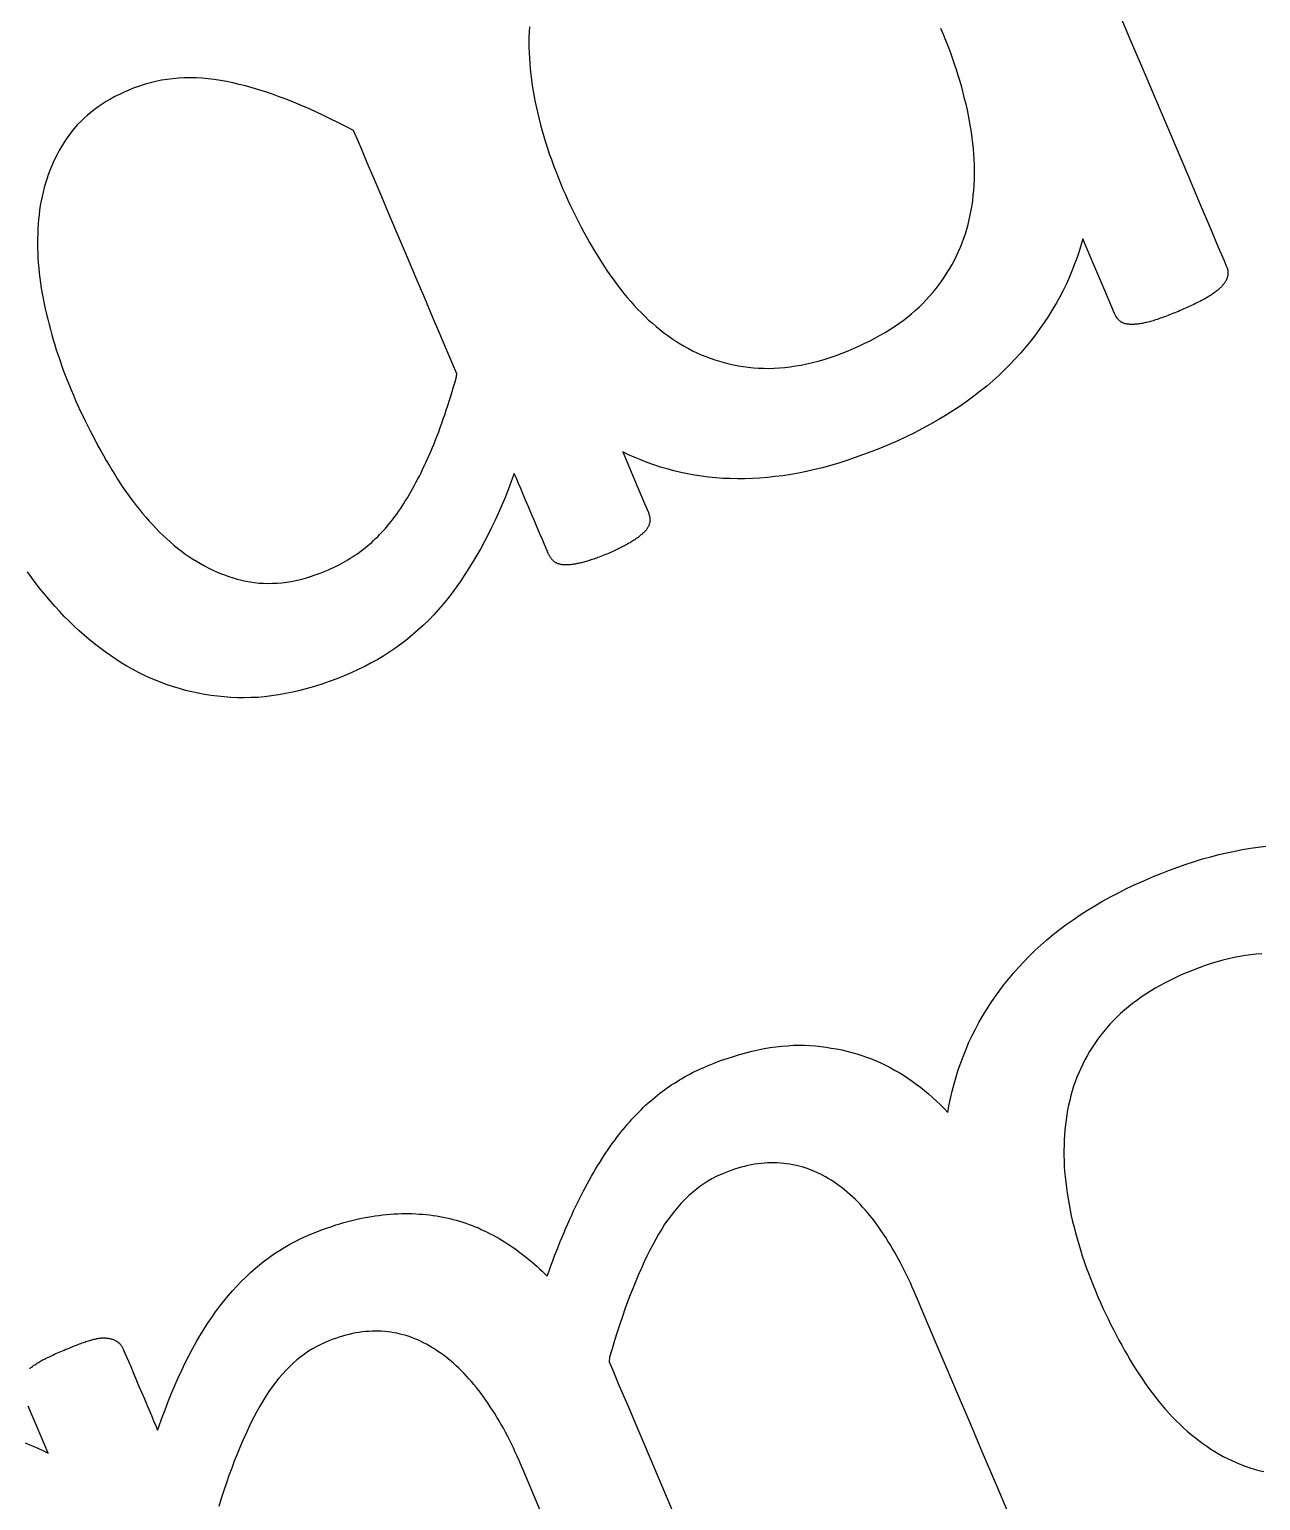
# Model space of a CAD drawing. Header units: millimetres. Extents: x 47 to 159, y 49 to 299.
# Drawn here: x 76.77 to 86.22, y 155.92 to 167.22 of the extents above; entities that cross this region are included whole.
import ezdxf

# ---------------------------------------------------------------- set-up
doc = ezdxf.new("R2010")
doc.units = ezdxf.units.MM

# ---------------------------------------------------------------- blocks, each defined once
blk = doc.blocks.new('angel 01')
for points in [[(-45.929, 107.562), (-45.88, 107.542), (-45.831, 107.52), (-45.782, 107.498), (-45.751, 107.482), (-45.836, 107.683), (-45.905, 107.844)], [(-45.896, 108.13), (-45.891, 108.135), (-45.885, 108.14), (-45.879, 108.144), (-45.873, 108.149), (-45.867, 108.153), (-45.861, 108.158), (-45.854, 108.162), (-45.847, 108.167), (-45.84, 108.171), (-45.833, 108.176), (-45.826, 108.18), (-45.818, 108.184), (-45.81, 108.189), (-45.802, 108.193), (-45.794, 108.198), (-45.785, 108.202), (-45.776, 108.207), (-45.766, 108.212), (-45.757, 108.216), (-45.747, 108.221), (-45.736, 108.226), (-45.726, 108.231), (-45.715, 108.236), (-45.703, 108.242), (-45.692, 108.247), (-45.68, 108.252), (-45.668, 108.258), (-45.655, 108.263), (-45.642, 108.269), (-45.629, 108.274), (-45.616, 108.28), (-45.604, 108.285), (-45.591, 108.29), (-45.579, 108.295), (-45.568, 108.3), (-45.556, 108.304), (-45.545, 108.309), (-45.533, 108.313), (-45.523, 108.317), (-45.512, 108.321), (-45.501, 108.325), (-45.491, 108.329), (-45.481, 108.332), (-45.471, 108.336), (-45.462, 108.339), (-45.452, 108.342), (-45.443, 108.345), (-45.434, 108.348), (-45.425, 108.35), (-45.417, 108.353), (-45.409, 108.355), (-45.4, 108.357), (-45.392, 108.359), (-45.384, 108.361), (-45.377, 108.362), (-45.369, 108.363), (-45.362, 108.365), (-45.355, 108.366), (-45.348, 108.366), (-45.341, 108.367), (-45.334, 108.367), (-45.327, 108.367), (-45.321, 108.367), (-45.315, 108.367), (-45.309, 108.367), (-45.303, 108.366), (-45.297, 108.365), (-45.292, 108.365), (-45.286, 108.364), (-45.281, 108.363), (-45.276, 108.362), (-45.271, 108.361), (-45.266, 108.359), (-45.261, 108.358), (-45.257, 108.357), (-45.252, 108.355), (-45.248, 108.353), (-45.244, 108.352), (-45.24, 108.35), (-45.236, 108.348), (-45.232, 108.346), (-45.228, 108.344), (-45.224, 108.341), (-45.221, 108.339), (-45.218, 108.337), (-45.214, 108.334), (-45.211, 108.331), (-45.208, 108.329), (-45.205, 108.326), (-45.202, 108.323), (-45.199, 108.319), (-45.196, 108.316), (-45.194, 108.313), (-45.191, 108.309), (-45.189, 108.305), (-45.186, 108.302), (-45.184, 108.298), (-45.181, 108.294), (-45.179, 108.289), (-45.177, 108.285), (-45.175, 108.281), (-45.173, 108.277), (-45.17, 108.268), (-45.162, 108.25), (-45.15, 108.222), (-45.136, 108.188), (-45.118, 108.147), (-45.099, 108.102), (-45.078, 108.053), (-45.057, 108.002), (-45.035, 107.95), (-45.013, 107.899), (-44.992, 107.849), (-44.972, 107.803), (-44.954, 107.76), (-44.939, 107.724), (-44.926, 107.694), (-44.917, 107.672), (-44.912, 107.66), (-44.902, 107.684), (-44.878, 107.751), (-44.854, 107.816), (-44.829, 107.88), (-44.804, 107.942), (-44.779, 108.003), (-44.753, 108.062), (-44.726, 108.12), (-44.699, 108.176), (-44.672, 108.23), (-44.644, 108.283), (-44.615, 108.334), (-44.586, 108.384), (-44.557, 108.433), (-44.527, 108.479), (-44.496, 108.525), (-44.466, 108.568), (-44.434, 108.611), (-44.402, 108.651), (-44.37, 108.691), (-44.337, 108.729), (-44.303, 108.766), (-44.269, 108.801), (-44.234, 108.835), (-44.199, 108.869), (-44.163, 108.9), (-44.126, 108.931), (-44.089, 108.96), (-44.052, 108.988), (-44.013, 109.015), (-43.974, 109.04), (-43.935, 109.065), (-43.895, 109.088), (-43.854, 109.109), (-43.812, 109.13), (-43.771, 109.149), (-43.734, 109.164), (-43.702, 109.178), (-43.67, 109.19), (-43.638, 109.202), (-43.606, 109.214), (-43.574, 109.224), (-43.543, 109.235), (-43.512, 109.244), (-43.481, 109.254), (-43.45, 109.262), (-43.419, 109.27), (-43.389, 109.277), (-43.359, 109.284), (-43.329, 109.29), (-43.299, 109.296), (-43.269, 109.301), (-43.24, 109.306), (-43.211, 109.309), (-43.182, 109.313), (-43.153, 109.316), (-43.124, 109.318), (-43.096, 109.32), (-43.067, 109.321), (-43.039, 109.322), (-43.011, 109.322), (-42.984, 109.322), (-42.956, 109.322), (-42.929, 109.321), (-42.902, 109.319), (-42.875, 109.317), (-42.848, 109.315), (-42.822, 109.312), (-42.795, 109.308), (-42.769, 109.304), (-42.743, 109.3), (-42.718, 109.295), (-42.692, 109.289), (-42.667, 109.284), (-42.642, 109.277), (-42.617, 109.271), (-42.592, 109.263), (-42.568, 109.256), (-42.543, 109.248), (-42.519, 109.239), (-42.495, 109.231), (-42.472, 109.221), (-42.448, 109.212), (-42.425, 109.201), (-42.402, 109.191), (-42.379, 109.18), (-42.356, 109.168), (-42.334, 109.157), (-42.311, 109.144), (-42.289, 109.132), (-42.267, 109.118), (-42.246, 109.105), (-42.224, 109.091), (-42.203, 109.077), (-42.181, 109.062), (-42.16, 109.048), (-42.139, 109.032), (-42.118, 109.017), (-42.098, 109.001), (-42.077, 108.984), (-42.057, 108.968), (-42.037, 108.951), (-42.017, 108.933), (-41.997, 108.916), (-41.977, 108.898), (-41.957, 108.879), (-41.938, 108.86), (-41.919, 108.843), (-41.905, 108.882), (-41.891, 108.921), (-41.876, 108.959), (-41.862, 108.997), (-41.848, 109.034), (-41.833, 109.071), (-41.819, 109.107), (-41.804, 109.142), (-41.79, 109.177), (-41.775, 109.211), (-41.76, 109.245), (-41.746, 109.279), (-41.731, 109.311), (-41.716, 109.343), (-41.701, 109.375), (-41.686, 109.406), (-41.671, 109.437), (-41.656, 109.467), (-41.641, 109.496), (-41.625, 109.525), (-41.61, 109.554), (-41.594, 109.582), (-41.579, 109.609), (-41.563, 109.636), (-41.547, 109.663), (-41.532, 109.689), (-41.516, 109.715), (-41.5, 109.74), (-41.484, 109.765), (-41.468, 109.79), (-41.452, 109.814), (-41.435, 109.837), (-41.419, 109.86), (-41.403, 109.882), (-41.386, 109.905), (-41.369, 109.926), (-41.353, 109.947), (-41.336, 109.968), (-41.319, 109.988), (-41.302, 110.008), (-41.285, 110.028), (-41.268, 110.047), (-41.251, 110.066), (-41.233, 110.084), (-41.216, 110.102), (-41.198, 110.12), (-41.181, 110.137), (-41.163, 110.154), (-41.145, 110.17), (-41.127, 110.186), (-41.109, 110.201), (-41.091, 110.217), (-41.073, 110.231), (-41.054, 110.246), (-41.036, 110.26), (-41.017, 110.273), (-40.999, 110.287), (-40.98, 110.3), (-40.961, 110.313), (-40.942, 110.325), (-40.922, 110.338), (-40.903, 110.35), (-40.883, 110.361), (-40.864, 110.372), (-40.844, 110.384), (-40.824, 110.394), (-40.804, 110.405), (-40.783, 110.415), (-40.763, 110.425), (-40.742, 110.434), (-40.721, 110.443), (-40.687, 110.458), (-40.637, 110.478), (-40.587, 110.497), (-40.538, 110.514), (-40.489, 110.53), (-40.441, 110.545), (-40.393, 110.558), (-40.346, 110.57), (-40.299, 110.58), (-40.253, 110.59), (-40.207, 110.597), (-40.162, 110.604), (-40.117, 110.609), (-40.073, 110.612), (-40.029, 110.615), (-39.986, 110.616), (-39.943, 110.615), (-39.901, 110.613), (-39.859, 110.61), (-39.818, 110.606), (-39.777, 110.601), (-39.737, 110.594), (-39.697, 110.587), (-39.657, 110.579), (-39.618, 110.57), (-39.579, 110.56), (-39.541, 110.549), (-39.503, 110.537), (-39.466, 110.524), (-39.429, 110.51), (-39.393, 110.495), (-39.357, 110.479), (-39.321, 110.462), (-39.286, 110.444), (-39.251, 110.425), (-39.217, 110.405), (-39.184, 110.385), (-39.15, 110.363), (-39.117, 110.34), (-39.085, 110.317), (-39.053, 110.293), (-39.021, 110.268), (-38.99, 110.242), (-38.96, 110.215), (-38.929, 110.187), (-38.9, 110.159), (-38.87, 110.129), (-38.843, 110.1), (-38.834, 110.151), (-38.822, 110.207), (-38.809, 110.263), (-38.794, 110.318), (-38.779, 110.373), (-38.762, 110.427), (-38.743, 110.48), (-38.723, 110.533), (-38.702, 110.586), (-38.68, 110.638), (-38.656, 110.689), (-38.63, 110.74), (-38.603, 110.79), (-38.575, 110.839), (-38.546, 110.888), (-38.515, 110.936), (-38.482, 110.984), (-38.449, 111.031), (-38.414, 111.077), (-38.377, 111.123), (-38.339, 111.168), (-38.3, 111.212), (-38.259, 111.256), (-38.217, 111.3), (-38.173, 111.342), (-38.128, 111.384), (-38.082, 111.425), (-38.033, 111.465), (-37.984, 111.504), (-37.933, 111.542), (-37.88, 111.579), (-37.826, 111.616), (-37.77, 111.652), (-37.713, 111.687), (-37.654, 111.721), (-37.594, 111.754), (-37.532, 111.787), (-37.469, 111.818), (-37.404, 111.849), (-37.338, 111.879), (-37.271, 111.908), (-37.205, 111.935), (-37.141, 111.96), (-37.076, 111.984), (-37.012, 112.006), (-36.949, 112.027), (-36.886, 112.046), (-36.823, 112.063), (-36.761, 112.079), (-36.7, 112.094), (-36.639, 112.107), (-36.578, 112.119), (-36.518, 112.129), (-36.459, 112.137), (-36.4, 112.144)], [(-37.554, 118.605), (-37.439, 118.332), (-37.322, 118.057), (-37.207, 117.787), (-37.097, 117.528), (-36.995, 117.287), (-36.904, 117.071), (-36.826, 116.888), (-36.765, 116.744), (-36.723, 116.646), (-36.704, 116.601), (-36.702, 116.595), (-36.7, 116.59), (-36.698, 116.586), (-36.697, 116.581), (-36.695, 116.577), (-36.694, 116.572), (-36.693, 116.568), (-36.693, 116.563), (-36.692, 116.559), (-36.691, 116.554), (-36.691, 116.55), (-36.691, 116.546), (-36.691, 116.541), (-36.691, 116.537), (-36.692, 116.533), (-36.692, 116.528), (-36.693, 116.524), (-36.694, 116.52), (-36.695, 116.516), (-36.696, 116.511), (-36.698, 116.507), (-36.699, 116.503), (-36.701, 116.499), (-36.703, 116.494), (-36.705, 116.49), (-36.707, 116.486), (-36.71, 116.481), (-36.713, 116.477), (-36.715, 116.472), (-36.719, 116.468), (-36.722, 116.464), (-36.725, 116.459), (-36.729, 116.455), (-36.733, 116.45), (-36.737, 116.446), (-36.741, 116.441), (-36.745, 116.436), (-36.75, 116.432), (-36.755, 116.427), (-36.76, 116.422), (-36.766, 116.418), (-36.771, 116.413), (-36.777, 116.408), (-36.783, 116.403), (-36.79, 116.399), (-36.797, 116.394), (-36.804, 116.389), (-36.811, 116.384), (-36.818, 116.379), (-36.826, 116.374), (-36.834, 116.369), (-36.842, 116.364), (-36.851, 116.359), (-36.86, 116.354), (-36.869, 116.348), (-36.878, 116.343), (-36.888, 116.338), (-36.898, 116.333), (-36.908, 116.327), (-36.919, 116.322), (-36.93, 116.316), (-36.941, 116.311), (-36.953, 116.305), (-36.965, 116.299), (-36.977, 116.293), (-36.99, 116.288), (-37.003, 116.282), (-37.016, 116.276), (-37.03, 116.27), (-37.044, 116.264), (-37.058, 116.258), (-37.072, 116.251), (-37.086, 116.246), (-37.099, 116.24), (-37.113, 116.235), (-37.126, 116.229), (-37.139, 116.224), (-37.151, 116.219), (-37.164, 116.215), (-37.176, 116.21), (-37.188, 116.206), (-37.199, 116.202), (-37.211, 116.198), (-37.222, 116.194), (-37.233, 116.19), (-37.244, 116.187), (-37.254, 116.183), (-37.265, 116.18), (-37.275, 116.177), (-37.285, 116.174), (-37.294, 116.172), (-37.304, 116.169), (-37.313, 116.167), (-37.322, 116.165), (-37.331, 116.163), (-37.34, 116.161), (-37.348, 116.159), (-37.356, 116.158), (-37.365, 116.156), (-37.373, 116.155), (-37.38, 116.154), (-37.388, 116.153), (-37.395, 116.152), (-37.403, 116.152), (-37.41, 116.151), (-37.416, 116.151), (-37.423, 116.151), (-37.43, 116.151), (-37.436, 116.151), (-37.442, 116.151), (-37.448, 116.152), (-37.454, 116.152), (-37.46, 116.153), (-37.465, 116.154), (-37.47, 116.155), (-37.475, 116.156), (-37.48, 116.157), (-37.485, 116.158), (-37.49, 116.16), (-37.494, 116.161), (-37.498, 116.163), (-37.502, 116.165), (-37.506, 116.167), (-37.51, 116.169), (-37.513, 116.172), (-37.517, 116.174), (-37.52, 116.176), (-37.523, 116.179), (-37.526, 116.182), (-37.529, 116.185), (-37.532, 116.188), (-37.535, 116.191), (-37.538, 116.194), (-37.541, 116.198), (-37.543, 116.201), (-37.546, 116.205), (-37.548, 116.209), (-37.551, 116.213), (-37.553, 116.217), (-37.555, 116.221), (-37.557, 116.225), (-37.56, 116.23), (-37.562, 116.235), (-37.583, 116.285), (-37.637, 116.413), (-37.721, 116.609), (-37.806, 116.809), (-37.813, 116.782), (-37.829, 116.728), (-37.847, 116.674), (-37.866, 116.621), (-37.887, 116.568), (-37.909, 116.516), (-37.932, 116.464), (-37.957, 116.413), (-37.983, 116.363), (-38.011, 116.313), (-38.04, 116.263), (-38.07, 116.215), (-38.102, 116.167), (-38.135, 116.119), (-38.169, 116.072), (-38.205, 116.026), (-38.243, 115.98), (-38.281, 115.934), (-38.322, 115.89), (-38.363, 115.846), (-38.406, 115.802), (-38.451, 115.76), (-38.497, 115.719), (-38.544, 115.678), (-38.593, 115.638), (-38.643, 115.599), (-38.695, 115.561), (-38.748, 115.524), (-38.803, 115.488), (-38.859, 115.452), (-38.917, 115.418), (-38.976, 115.384), (-39.036, 115.351), (-39.098, 115.319), (-39.162, 115.288), (-39.227, 115.258), (-39.293, 115.229), (-39.359, 115.201), (-39.425, 115.175), (-39.489, 115.151), (-39.553, 115.128), (-39.617, 115.106), (-39.68, 115.086), (-39.743, 115.068), (-39.805, 115.051), (-39.867, 115.036), (-39.928, 115.022), (-39.989, 115.009), (-40.049, 114.999), (-40.109, 114.989), (-40.168, 114.982), (-40.227, 114.975), (-40.285, 114.971), (-40.343, 114.967), (-40.401, 114.966), (-40.457, 114.966), (-40.514, 114.967), (-40.57, 114.969), (-40.625, 114.973), (-40.68, 114.979), (-40.734, 114.985), (-40.788, 114.994), (-40.841, 115.003), (-40.894, 115.014), (-40.946, 115.027), (-40.998, 115.041), (-41.05, 115.056), (-41.101, 115.072), (-41.151, 115.09), (-41.201, 115.11), (-41.25, 115.131), (-41.299, 115.153), (-41.339, 115.173), (-41.248, 114.957), (-41.171, 114.777), (-41.144, 114.713), (-41.142, 114.709), (-41.141, 114.704), (-41.139, 114.699), (-41.138, 114.695), (-41.136, 114.69), (-41.135, 114.685), (-41.134, 114.681), (-41.133, 114.676), (-41.132, 114.672), (-41.132, 114.667), (-41.131, 114.663), (-41.131, 114.658), (-41.131, 114.654), (-41.131, 114.649), (-41.131, 114.645), (-41.131, 114.64), (-41.131, 114.636), (-41.132, 114.632), (-41.132, 114.627), (-41.133, 114.623), (-41.135, 114.619), (-41.136, 114.614), (-41.137, 114.61), (-41.139, 114.606), (-41.141, 114.601), (-41.143, 114.597), (-41.145, 114.593), (-41.148, 114.588), (-41.151, 114.584), (-41.153, 114.58), (-41.157, 114.576), (-41.16, 114.572), (-41.163, 114.567), (-41.167, 114.563), (-41.171, 114.559), (-41.175, 114.555), (-41.179, 114.551), (-41.184, 114.547), (-41.189, 114.542), (-41.193, 114.538), (-41.199, 114.534), (-41.204, 114.529), (-41.209, 114.525), (-41.215, 114.521), (-41.221, 114.516), (-41.227, 114.512), (-41.233, 114.507), (-41.24, 114.503), (-41.247, 114.498), (-41.254, 114.494), (-41.261, 114.489), (-41.268, 114.485), (-41.276, 114.48), (-41.283, 114.475), (-41.291, 114.471), (-41.299, 114.466), (-41.308, 114.461), (-41.317, 114.456), (-41.325, 114.452), (-41.334, 114.447), (-41.344, 114.442), (-41.353, 114.437), (-41.363, 114.433), (-41.373, 114.428), (-41.383, 114.423), (-41.394, 114.418), (-41.404, 114.413), (-41.415, 114.408), (-41.426, 114.403), (-41.438, 114.398), (-41.449, 114.393), (-41.462, 114.388), (-41.474, 114.383), (-41.485, 114.378), (-41.497, 114.374), (-41.508, 114.369), (-41.52, 114.365), (-41.531, 114.361), (-41.541, 114.357), (-41.552, 114.353), (-41.562, 114.349), (-41.573, 114.346), (-41.583, 114.342), (-41.592, 114.339), (-41.602, 114.336), (-41.611, 114.333), (-41.62, 114.331), (-41.629, 114.328), (-41.638, 114.326), (-41.647, 114.324), (-41.655, 114.321), (-41.664, 114.319), (-41.672, 114.318), (-41.68, 114.316), (-41.688, 114.314), (-41.695, 114.313), (-41.703, 114.311), (-41.71, 114.31), (-41.718, 114.309), (-41.725, 114.308), (-41.732, 114.307), (-41.739, 114.306), (-41.746, 114.305), (-41.752, 114.305), (-41.759, 114.304), (-41.765, 114.304), (-41.771, 114.304), (-41.777, 114.304), (-41.783, 114.304), (-41.789, 114.304), (-41.794, 114.304), (-41.8, 114.305), (-41.805, 114.306), (-41.81, 114.307), (-41.816, 114.308), (-41.821, 114.309), (-41.825, 114.31), (-41.83, 114.312), (-41.835, 114.313), (-41.839, 114.315), (-41.844, 114.317), (-41.848, 114.319), (-41.852, 114.321), (-41.856, 114.324), (-41.86, 114.326), (-41.863, 114.329), (-41.867, 114.331), (-41.871, 114.334), (-41.874, 114.337), (-41.877, 114.341), (-41.88, 114.344), (-41.884, 114.347), (-41.887, 114.351), (-41.889, 114.354), (-41.892, 114.358), (-41.895, 114.362), (-41.897, 114.366), (-41.9, 114.37), (-41.902, 114.374), (-41.905, 114.379), (-41.907, 114.383), (-41.909, 114.388), (-41.911, 114.392), (-41.917, 114.406), (-41.927, 114.43), (-41.94, 114.462), (-41.956, 114.5), (-41.975, 114.544), (-41.995, 114.591), (-42.017, 114.642), (-42.039, 114.694), (-42.061, 114.746), (-42.083, 114.797), (-42.103, 114.845), (-42.122, 114.89), (-42.139, 114.929), (-42.152, 114.962), (-42.163, 114.987), (-42.17, 115.002), (-42.173, 115.006), (-42.196, 114.944), (-42.219, 114.882), (-42.243, 114.822), (-42.268, 114.763), (-42.293, 114.705), (-42.319, 114.648), (-42.346, 114.592), (-42.373, 114.538), (-42.401, 114.484), (-42.43, 114.431), (-42.459, 114.379), (-42.489, 114.329), (-42.52, 114.279), (-42.551, 114.23), (-42.583, 114.183), (-42.616, 114.136), (-42.649, 114.091), (-42.683, 114.046), (-42.718, 114.003), (-42.754, 113.961), (-42.791, 113.92), (-42.829, 113.881), (-42.869, 113.842), (-42.909, 113.805), (-42.95, 113.769), (-42.993, 113.734), (-43.036, 113.701), (-43.081, 113.668), (-43.127, 113.637), (-43.173, 113.607), (-43.221, 113.579), (-43.27, 113.551), (-43.32, 113.525), (-43.371, 113.5), (-43.424, 113.476), (-43.479, 113.452), (-43.536, 113.429), (-43.594, 113.408), (-43.65, 113.388), (-43.707, 113.371), (-43.762, 113.354), (-43.818, 113.34), (-43.873, 113.327), (-43.928, 113.316), (-43.982, 113.306), (-44.036, 113.298), (-44.089, 113.292), (-44.142, 113.287), (-44.195, 113.285), (-44.247, 113.283), (-44.298, 113.284), (-44.35, 113.286), (-44.401, 113.29), (-44.451, 113.295), (-44.501, 113.302), (-44.55, 113.31), (-44.599, 113.319), (-44.648, 113.329), (-44.696, 113.341), (-44.743, 113.354), (-44.79, 113.368), (-44.837, 113.384), (-44.883, 113.4), (-44.928, 113.418), (-44.973, 113.438), (-45.018, 113.458), (-45.062, 113.48), (-45.105, 113.503), (-45.148, 113.527), (-45.191, 113.553), (-45.233, 113.58), (-45.274, 113.608), (-45.315, 113.637), (-45.356, 113.667), (-45.396, 113.698), (-45.436, 113.731), (-45.475, 113.764), (-45.514, 113.799), (-45.552, 113.834), (-45.59, 113.871), (-45.628, 113.909), (-45.665, 113.948), (-45.701, 113.988), (-45.737, 114.029), (-45.773, 114.071), (-45.808, 114.114), (-45.843, 114.158), (-45.877, 114.204), (-45.911, 114.25)], [(-42.055, 118.436), (-42.057, 118.396), (-42.059, 118.357), (-42.059, 118.317), (-42.059, 118.277), (-42.058, 118.236), (-42.056, 118.196), (-42.053, 118.154), (-42.05, 118.113), (-42.045, 118.071), (-42.04, 118.029), (-42.034, 117.986), (-42.027, 117.943), (-42.02, 117.9), (-42.011, 117.857), (-42.002, 117.814), (-41.992, 117.771), (-41.982, 117.727), (-41.97, 117.683), (-41.958, 117.639), (-41.946, 117.595), (-41.932, 117.551), (-41.918, 117.506), (-41.903, 117.462), (-41.887, 117.417), (-41.871, 117.372), (-41.854, 117.327), (-41.836, 117.282), (-41.817, 117.236), (-41.798, 117.191), (-41.779, 117.148), (-41.76, 117.105), (-41.74, 117.063), (-41.72, 117.021), (-41.7, 116.98), (-41.679, 116.939), (-41.659, 116.899), (-41.637, 116.859), (-41.616, 116.819), (-41.594, 116.78), (-41.572, 116.742), (-41.549, 116.704), (-41.526, 116.667), (-41.503, 116.63), (-41.479, 116.594), (-41.455, 116.558), (-41.431, 116.522), (-41.406, 116.488), (-41.382, 116.454), (-41.356, 116.421), (-41.33, 116.388), (-41.304, 116.357), (-41.278, 116.326), (-41.251, 116.296), (-41.224, 116.267), (-41.196, 116.239), (-41.168, 116.212), (-41.14, 116.185), (-41.111, 116.16), (-41.082, 116.135), (-41.053, 116.111), (-41.023, 116.087), (-40.992, 116.065), (-40.962, 116.043), (-40.931, 116.022), (-40.899, 116.003), (-40.868, 115.984), (-40.835, 115.966), (-40.803, 115.949), (-40.769, 115.933), (-40.736, 115.918), (-40.702, 115.904), (-40.667, 115.891), (-40.632, 115.879), (-40.597, 115.868), (-40.561, 115.858), (-40.525, 115.849), (-40.488, 115.841), (-40.451, 115.834), (-40.413, 115.827), (-40.375, 115.822), (-40.336, 115.818), (-40.297, 115.815), (-40.258, 115.814), (-40.218, 115.813), (-40.177, 115.814), (-40.136, 115.817), (-40.095, 115.82), (-40.053, 115.825), (-40.011, 115.832), (-39.968, 115.839), (-39.925, 115.848), (-39.881, 115.859), (-39.837, 115.87), (-39.792, 115.883), (-39.747, 115.898), (-39.701, 115.913), (-39.655, 115.93), (-39.608, 115.949), (-39.562, 115.968), (-39.52, 115.987), (-39.479, 116.006), (-39.439, 116.026), (-39.399, 116.047), (-39.361, 116.068), (-39.324, 116.089), (-39.288, 116.112), (-39.253, 116.135), (-39.219, 116.158), (-39.185, 116.182), (-39.153, 116.207), (-39.122, 116.233), (-39.092, 116.259), (-39.063, 116.285), (-39.035, 116.312), (-39.008, 116.34), (-38.982, 116.368), (-38.957, 116.397), (-38.933, 116.427), (-38.91, 116.457), (-38.888, 116.487), (-38.867, 116.517), (-38.847, 116.549), (-38.827, 116.58), (-38.809, 116.612), (-38.792, 116.644), (-38.775, 116.677), (-38.76, 116.711), (-38.745, 116.744), (-38.731, 116.778), (-38.719, 116.813), (-38.707, 116.848), (-38.696, 116.883), (-38.687, 116.919), (-38.678, 116.956), (-38.67, 116.992), (-38.663, 117.029), (-38.656, 117.067), (-38.651, 117.104), (-38.647, 117.143), (-38.643, 117.181), (-38.64, 117.22), (-38.638, 117.259), (-38.637, 117.298), (-38.637, 117.338), (-38.638, 117.378), (-38.64, 117.419), (-38.642, 117.46), (-38.645, 117.501), (-38.65, 117.542), (-38.655, 117.584), (-38.661, 117.627), (-38.667, 117.669), (-38.675, 117.712), (-38.683, 117.755), (-38.692, 117.798), (-38.702, 117.842), (-38.713, 117.885), (-38.724, 117.929), (-38.736, 117.973), (-38.748, 118.017), (-38.762, 118.062), (-38.776, 118.106), (-38.791, 118.151), (-38.806, 118.196), (-38.823, 118.242), (-38.84, 118.287), (-38.858, 118.333), (-38.876, 118.379), (-38.895, 118.425)], [(-36.432, 111.317), (-36.473, 111.314), (-36.515, 111.31), (-36.557, 111.304), (-36.6, 111.297), (-36.643, 111.289), (-36.686, 111.279), (-36.73, 111.268), (-36.775, 111.255), (-36.82, 111.242), (-36.865, 111.227), (-36.911, 111.21), (-36.958, 111.193), (-37.004, 111.174), (-37.049, 111.155), (-37.091, 111.135), (-37.132, 111.116), (-37.172, 111.095), (-37.211, 111.074), (-37.249, 111.053), (-37.286, 111.03), (-37.322, 111.008), (-37.357, 110.984), (-37.391, 110.96), (-37.424, 110.936), (-37.455, 110.911), (-37.486, 110.885), (-37.515, 110.859), (-37.544, 110.832), (-37.571, 110.805), (-37.597, 110.777), (-37.622, 110.748), (-37.647, 110.719), (-37.67, 110.69), (-37.692, 110.66), (-37.714, 110.629), (-37.734, 110.598), (-37.754, 110.567), (-37.772, 110.535), (-37.79, 110.503), (-37.806, 110.47), (-37.822, 110.437), (-37.837, 110.404), (-37.851, 110.369), (-37.864, 110.335), (-37.876, 110.3), (-37.887, 110.264), (-37.897, 110.229), (-37.906, 110.192), (-37.915, 110.155), (-37.922, 110.118), (-37.929, 110.081), (-37.934, 110.043), (-37.939, 110.005), (-37.943, 109.966), (-37.947, 109.927), (-37.949, 109.888), (-37.95, 109.849), (-37.951, 109.809), (-37.951, 109.769), (-37.95, 109.728), (-37.948, 109.687), (-37.945, 109.646), (-37.942, 109.605), (-37.937, 109.563), (-37.932, 109.521), (-37.926, 109.478), (-37.919, 109.435), (-37.911, 109.392), (-37.903, 109.349), (-37.894, 109.306), (-37.884, 109.262), (-37.873, 109.219), (-37.862, 109.175), (-37.85, 109.131), (-37.837, 109.087), (-37.824, 109.043), (-37.81, 108.998), (-37.795, 108.954), (-37.779, 108.909), (-37.762, 108.864), (-37.745, 108.819), (-37.727, 108.773), (-37.709, 108.728), (-37.69, 108.683), (-37.671, 108.64), (-37.652, 108.597), (-37.632, 108.555), (-37.612, 108.513), (-37.592, 108.472), (-37.571, 108.431), (-37.55, 108.39), (-37.529, 108.35), (-37.507, 108.311), (-37.486, 108.272), (-37.463, 108.234), (-37.441, 108.196), (-37.418, 108.159), (-37.395, 108.122), (-37.371, 108.085), (-37.347, 108.05), (-37.323, 108.014), (-37.298, 107.98), (-37.273, 107.946), (-37.248, 107.913), (-37.222, 107.88), (-37.196, 107.849), (-37.17, 107.818), (-37.143, 107.788), (-37.116, 107.759), (-37.088, 107.731), (-37.06, 107.704), (-37.032, 107.677), (-37.003, 107.651), (-36.974, 107.627), (-36.944, 107.602), (-36.914, 107.579), (-36.884, 107.557), (-36.854, 107.535), (-36.823, 107.514), (-36.791, 107.494), (-36.759, 107.475), (-36.727, 107.457), (-36.694, 107.441), (-36.661, 107.425), (-36.627, 107.41), (-36.593, 107.396), (-36.559, 107.383), (-36.524, 107.371), (-36.489, 107.36), (-36.453, 107.35), (-36.416, 107.341)], [(-38.374, 107.013), (-38.474, 107.25), (-38.575, 107.488), (-38.674, 107.72), (-38.768, 107.941), (-38.854, 108.145), (-38.931, 108.325), (-38.995, 108.476), (-39.044, 108.592), (-39.075, 108.666), (-39.087, 108.693), (-39.101, 108.725), (-39.115, 108.758), (-39.13, 108.79), (-39.144, 108.821), (-39.159, 108.852), (-39.174, 108.883), (-39.19, 108.913), (-39.205, 108.943), (-39.221, 108.972), (-39.237, 109.001), (-39.253, 109.029), (-39.269, 109.057), (-39.285, 109.084), (-39.302, 109.111), (-39.319, 109.138), (-39.336, 109.164), (-39.353, 109.189), (-39.37, 109.214), (-39.388, 109.239), (-39.405, 109.263), (-39.423, 109.286), (-39.442, 109.309), (-39.46, 109.331), (-39.478, 109.352), (-39.497, 109.373), (-39.516, 109.394), (-39.536, 109.414), (-39.555, 109.433), (-39.575, 109.452), (-39.594, 109.47), (-39.615, 109.487), (-39.635, 109.504), (-39.655, 109.52), (-39.676, 109.536), (-39.697, 109.551), (-39.718, 109.566), (-39.739, 109.579), (-39.761, 109.593), (-39.782, 109.605), (-39.804, 109.617), (-39.826, 109.628), (-39.848, 109.639), (-39.871, 109.648), (-39.893, 109.657), (-39.916, 109.666), (-39.939, 109.673), (-39.962, 109.681), (-39.985, 109.687), (-40.008, 109.692), (-40.032, 109.697), (-40.055, 109.702), (-40.079, 109.705), (-40.103, 109.708), (-40.127, 109.71), (-40.152, 109.712), (-40.176, 109.713), (-40.201, 109.713), (-40.226, 109.712), (-40.25, 109.71), (-40.276, 109.708), (-40.301, 109.705), (-40.326, 109.701), (-40.351, 109.697), (-40.377, 109.691), (-40.403, 109.685), (-40.429, 109.679), (-40.455, 109.671), (-40.481, 109.663), (-40.507, 109.654), (-40.534, 109.644), (-40.56, 109.633), (-40.59, 109.621), (-40.622, 109.606), (-40.654, 109.589), (-40.686, 109.571), (-40.716, 109.551), (-40.747, 109.53), (-40.776, 109.507), (-40.805, 109.483), (-40.834, 109.458), (-40.862, 109.431), (-40.889, 109.403), (-40.916, 109.373), (-40.942, 109.342), (-40.967, 109.309), (-40.992, 109.275), (-41.017, 109.24), (-41.04, 109.203), (-41.064, 109.164), (-41.086, 109.125), (-41.109, 109.083), (-41.131, 109.041), (-41.153, 108.996), (-41.175, 108.951), (-41.196, 108.903), (-41.218, 108.855), (-41.239, 108.804), (-41.26, 108.753), (-41.281, 108.699), (-41.302, 108.645), (-41.322, 108.588), (-41.342, 108.531), (-41.362, 108.472), (-41.382, 108.411), (-41.402, 108.349), (-41.421, 108.285), (-41.441, 108.22), (-41.443, 108.183), (-41.416, 108.119), (-41.368, 108.005), (-41.301, 107.848), (-41.218, 107.654), (-41.123, 107.43), (-41.019, 107.183), (-40.907, 106.921)], [(-41.949, 106.988), (-42.017, 107.148), (-42.07, 107.274), (-42.107, 107.36), (-42.124, 107.401), (-42.135, 107.426), (-42.15, 107.459), (-42.164, 107.491), (-42.179, 107.523), (-42.194, 107.554), (-42.209, 107.584), (-42.225, 107.615), (-42.24, 107.644), (-42.256, 107.674), (-42.272, 107.702), (-42.288, 107.731), (-42.305, 107.758), (-42.322, 107.786), (-42.339, 107.813), (-42.356, 107.839), (-42.373, 107.865), (-42.391, 107.89), (-42.409, 107.915), (-42.427, 107.94), (-42.445, 107.964), (-42.463, 107.987), (-42.482, 108.01), (-42.501, 108.032), (-42.52, 108.053), (-42.539, 108.074), (-42.558, 108.095), (-42.578, 108.115), (-42.597, 108.134), (-42.617, 108.153), (-42.637, 108.171), (-42.657, 108.188), (-42.678, 108.205), (-42.698, 108.222), (-42.719, 108.238), (-42.74, 108.253), (-42.761, 108.267), (-42.782, 108.282), (-42.804, 108.295), (-42.825, 108.308), (-42.847, 108.32), (-42.869, 108.331), (-42.891, 108.342), (-42.913, 108.352), (-42.935, 108.361), (-42.958, 108.37), (-42.98, 108.378), (-43.003, 108.385), (-43.026, 108.391), (-43.049, 108.397), (-43.073, 108.403), (-43.096, 108.407), (-43.119, 108.411), (-43.143, 108.414), (-43.167, 108.417), (-43.191, 108.419), (-43.215, 108.42), (-43.24, 108.42), (-43.264, 108.419), (-43.289, 108.418), (-43.313, 108.416), (-43.338, 108.414), (-43.363, 108.41), (-43.389, 108.406), (-43.414, 108.401), (-43.44, 108.395), (-43.465, 108.389), (-43.491, 108.381), (-43.517, 108.373), (-43.544, 108.364), (-43.57, 108.355), (-43.597, 108.345), (-43.624, 108.333), (-43.657, 108.318), (-43.689, 108.302), (-43.721, 108.284), (-43.752, 108.265), (-43.782, 108.244), (-43.812, 108.222), (-43.841, 108.198), (-43.87, 108.173), (-43.898, 108.146), (-43.926, 108.118), (-43.953, 108.089), (-43.98, 108.058), (-44.005, 108.026), (-44.031, 107.992), (-44.056, 107.957), (-44.08, 107.92), (-44.103, 107.882), (-44.126, 107.843), (-44.149, 107.802), (-44.171, 107.759), (-44.194, 107.715), (-44.216, 107.67), (-44.237, 107.623), (-44.259, 107.575), (-44.28, 107.525), (-44.301, 107.474), (-44.322, 107.421), (-44.342, 107.367), (-44.363, 107.311), (-44.383, 107.254), (-44.403, 107.195), (-44.422, 107.135), (-44.441, 107.074)]]:
    blk.add_lwpolyline(points)
blk.add_lwpolyline([(-43.406, 117.64), (-43.466, 117.672), (-43.526, 117.702), (-43.585, 117.731), (-43.643, 117.759), (-43.7, 117.786), (-43.757, 117.811), (-43.813, 117.836), (-43.868, 117.858), (-43.923, 117.88), (-43.977, 117.9), (-44.03, 117.919), (-44.082, 117.937), (-44.134, 117.953), (-44.185, 117.969), (-44.235, 117.983), (-44.285, 117.995), (-44.333, 118.007), (-44.381, 118.017), (-44.429, 118.025), (-44.476, 118.032), (-44.523, 118.038), (-44.569, 118.042), (-44.615, 118.044), (-44.661, 118.045), (-44.706, 118.044), (-44.75, 118.042), (-44.794, 118.038), (-44.838, 118.033), (-44.881, 118.026), (-44.924, 118.017), (-44.966, 118.007), (-45.008, 117.996), (-45.05, 117.982), (-45.091, 117.968), (-45.131, 117.951), (-45.169, 117.935), (-45.204, 117.918), (-45.239, 117.901), (-45.273, 117.882), (-45.306, 117.863), (-45.337, 117.843), (-45.368, 117.822), (-45.397, 117.801), (-45.425, 117.779), (-45.453, 117.756), (-45.479, 117.732), (-45.504, 117.708), (-45.528, 117.683), (-45.551, 117.657), (-45.573, 117.63), (-45.594, 117.603), (-45.613, 117.575), (-45.632, 117.546), (-45.65, 117.517), (-45.667, 117.487), (-45.683, 117.457), (-45.698, 117.427), (-45.713, 117.396), (-45.726, 117.365), (-45.739, 117.333), (-45.751, 117.301), (-45.762, 117.268), (-45.773, 117.235), (-45.782, 117.202), (-45.791, 117.168), (-45.799, 117.134), (-45.806, 117.1), (-45.812, 117.065), (-45.817, 117.029), (-45.822, 116.994), (-45.825, 116.958), (-45.828, 116.921), (-45.831, 116.885), (-45.832, 116.848), (-45.833, 116.811), (-45.834, 116.774), (-45.833, 116.736), (-45.832, 116.699), (-45.83, 116.661), (-45.828, 116.623), (-45.824, 116.584), (-45.821, 116.546), (-45.816, 116.507), (-45.811, 116.468), (-45.805, 116.429), (-45.798, 116.389), (-45.791, 116.35), (-45.782, 116.31), (-45.774, 116.27), (-45.765, 116.23), (-45.755, 116.191), (-45.745, 116.151), (-45.735, 116.112), (-45.724, 116.072), (-45.713, 116.033), (-45.701, 115.994), (-45.689, 115.955), (-45.676, 115.916), (-45.663, 115.878), (-45.65, 115.839), (-45.636, 115.8), (-45.621, 115.762), (-45.606, 115.724), (-45.591, 115.686), (-45.575, 115.648), (-45.558, 115.608), (-45.541, 115.568), (-45.523, 115.528), (-45.505, 115.488), (-45.486, 115.449), (-45.467, 115.41), (-45.448, 115.371), (-45.429, 115.333), (-45.409, 115.295), (-45.389, 115.257), (-45.369, 115.219), (-45.348, 115.181), (-45.327, 115.144), (-45.306, 115.107), (-45.284, 115.07), (-45.262, 115.034), (-45.24, 114.998), (-45.218, 114.962), (-45.195, 114.926), (-45.172, 114.892), (-45.148, 114.858), (-45.124, 114.824), (-45.1, 114.792), (-45.076, 114.76), (-45.051, 114.729), (-45.026, 114.699), (-45, 114.669), (-44.975, 114.64), (-44.949, 114.612), (-44.922, 114.584), (-44.896, 114.557), (-44.869, 114.531), (-44.842, 114.506), (-44.814, 114.481), (-44.786, 114.457), (-44.758, 114.434), (-44.729, 114.412), (-44.701, 114.39), (-44.671, 114.37), (-44.642, 114.35), (-44.612, 114.332), (-44.582, 114.314), (-44.552, 114.297), (-44.522, 114.281), (-44.491, 114.266), (-44.46, 114.252), (-44.428, 114.239), (-44.397, 114.227), (-44.365, 114.216), (-44.332, 114.206), (-44.3, 114.196), (-44.267, 114.188), (-44.234, 114.18), (-44.201, 114.174), (-44.167, 114.169), (-44.133, 114.165), (-44.098, 114.163), (-44.064, 114.162), (-44.029, 114.163), (-43.994, 114.164), (-43.958, 114.167), (-43.922, 114.172), (-43.886, 114.178), (-43.85, 114.185), (-43.813, 114.193), (-43.776, 114.203), (-43.738, 114.215), (-43.701, 114.227), (-43.663, 114.241), (-43.624, 114.256), (-43.598, 114.267), (-43.579, 114.276), (-43.56, 114.285), (-43.541, 114.294), (-43.522, 114.303), (-43.504, 114.313), (-43.486, 114.323), (-43.468, 114.333), (-43.45, 114.344), (-43.432, 114.355), (-43.415, 114.366), (-43.398, 114.377), (-43.381, 114.388), (-43.364, 114.4), (-43.347, 114.412), (-43.331, 114.425), (-43.315, 114.438), (-43.299, 114.45), (-43.283, 114.464), (-43.267, 114.477), (-43.252, 114.492), (-43.237, 114.506), (-43.221, 114.521), (-43.206, 114.537), (-43.191, 114.552), (-43.176, 114.569), (-43.161, 114.585), (-43.147, 114.603), (-43.132, 114.62), (-43.118, 114.638), (-43.103, 114.657), (-43.089, 114.676), (-43.075, 114.695), (-43.061, 114.715), (-43.047, 114.735), (-43.034, 114.755), (-43.02, 114.776), (-43.007, 114.798), (-42.993, 114.82), (-42.98, 114.842), (-42.966, 114.865), (-42.953, 114.888), (-42.94, 114.912), (-42.927, 114.937), (-42.914, 114.961), (-42.901, 114.987), (-42.888, 115.012), (-42.876, 115.038), (-42.863, 115.065), (-42.85, 115.092), (-42.838, 115.12), (-42.825, 115.148), (-42.813, 115.176), (-42.801, 115.205), (-42.788, 115.235), (-42.776, 115.265), (-42.764, 115.296), (-42.752, 115.327), (-42.741, 115.359), (-42.729, 115.392), (-42.717, 115.425), (-42.706, 115.458), (-42.694, 115.493), (-42.683, 115.528), (-42.671, 115.563), (-42.66, 115.599), (-42.649, 115.636), (-42.638, 115.673), (-42.627, 115.711), (-42.616, 115.749), (-42.613, 115.772), (-42.628, 115.807), (-42.656, 115.873), (-42.695, 115.965), (-42.743, 116.078), (-42.799, 116.209), (-42.86, 116.353), (-42.925, 116.507), (-42.993, 116.666), (-43.06, 116.826), (-43.127, 116.983), (-43.19, 117.132), (-43.249, 117.27), (-43.301, 117.392), (-43.344, 117.494), (-43.377, 117.572), (-43.399, 117.622)], close=True)

msp = doc.modelspace()

# ---------------------------------------------------------------- block references
msp.add_blockref('angel 01', (122.661, 48.801))

doc.saveas('drawing.dxf')
